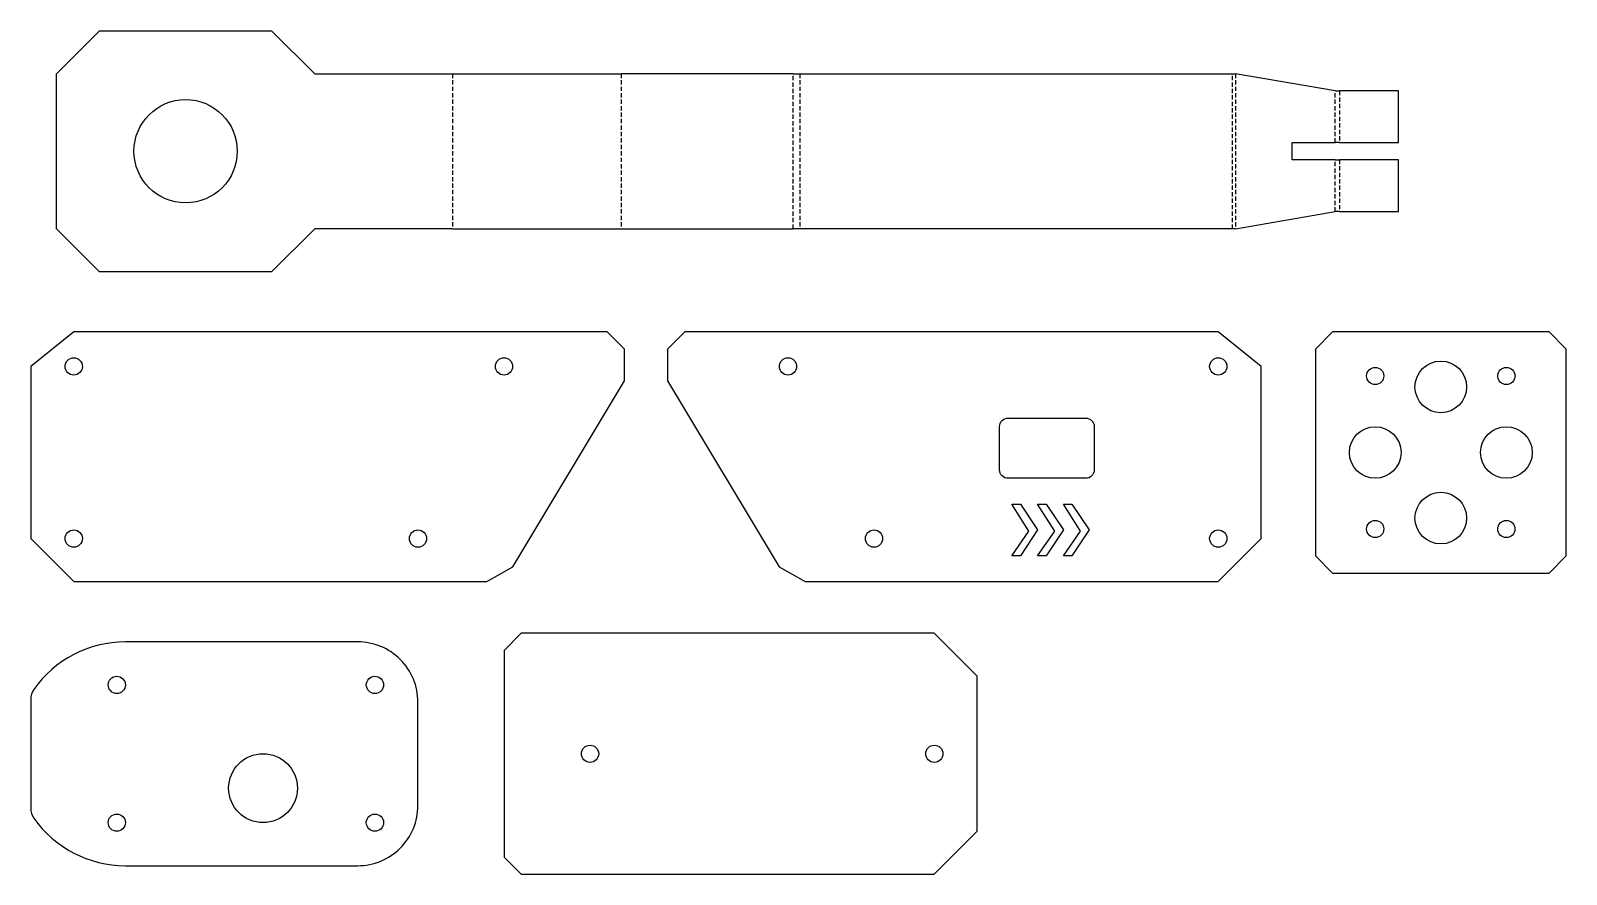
# Model space of a CAD drawing. Header units: millimetres. Extents: x 0 to 178, y -84 to 14.
import ezdxf

# ---------------------------------------------------------------- set-up
doc = ezdxf.new("R2010")
doc.units = ezdxf.units.MM
doc.linetypes.add('DASHED', pattern=[0.75, 0.5, -0.25])
doc.layers.get('0').update_dxf_attribs({"linetype": 'CONTINUOUS'})

msp = doc.modelspace()

# ---------------------------------------------------------------- linework, layer by layer
for p, q in [((3, 9), (8, 14)), ((8, 14), (28, 14)), ((28, 14), (33, 9)), ((3, -9), (3, 9)), ((33, 9), (49, 9)), ((49, 9), (68.62, 9)), ((88.59, 9), (68.62, 9)), ((88.59, 9), (89.38, 9)), ((89.38, 9), (139.66, 9)), ((139.66, 9), (139.99, 9)), ((151.58, 7), (139.99, 9)), ((151.58, 7), (152.08, 7)), ((158.94, 7), (152.08, 7)), ((158.94, 1), (158.94, 7)), ((146.58, 1), (151.58, 1)), ((146.58, -1), (146.58, 1)), ((152.08, 1), (151.58, 1)), ((152.08, 1), (158.94, 1)), ((151.58, -1), (146.58, -1)), ((151.58, -1), (152.08, -1)), ((158.94, -1), (152.08, -1)), ((158.94, -7), (158.94, -1)), ((139.99, -9), (151.58, -7)), ((152.08, -7), (151.58, -7)), ((152.08, -7), (158.94, -7)), ((8, -14), (3, -9)), ((33, -9), (28, -14)), ((49, -9), (33, -9)), ((49, -9), (68.62, -9)), ((68.62, -9), (88.59, -9)), ((89.38, -9), (88.59, -9)), ((139.66, -9), (89.38, -9)), ((139.99, -9), (139.66, -9)), ((28, -14), (8, -14))]:
    msp.add_line(p, q)
at = {"linetype": 'DASHED'}
for p, q in [((49, 9), (49, -9)), ((68.62, 9), (68.62, -9)), ((68.62, 9), (68.62, -9)), ((88.59, -9), (88.59, 9)), ((88.59, -9), (88.59, 9)), ((89.38, 9), (89.38, -9)), ((139.66, -9), (139.66, 9)), ((139.99, 9), (139.99, -9)), ((139.99, 9), (139.99, -9)), ((151.58, 1), (151.58, 7)), ((152.08, 7), (152.08, 1)), ((152.08, 7), (152.08, 1)), ((151.58, -7), (151.58, -1)), ((152.08, -1), (152.08, -7)), ((152.08, -1), (152.08, -7))]:
    msp.add_line(p, q, dxfattribs=at)
for points in [[(53, -50), (56.03, -48.29), (69, -26.67), (69, -23), (67, -21), (5, -21), (0, -25), (0, -45), (5, -50)], [(74, -26.67), (86.97, -48.29), (90, -50), (138, -50), (143, -45), (143, -25), (138, -21), (76, -21), (74, -23)], [(176.44, -21), (151.29, -21), (149.29, -23), (149.29, -47), (151.29, -49), (176.44, -49), (178.44, -47), (178.44, -23)], [(114, -41), (115, -41), (117, -44), (115, -47), (114, -47), (116, -44.14)], [(118, -41), (120, -44), (118, -47), (117, -47), (119, -44.14), (117, -41)], [(122, -44.14), (120, -41), (121, -41), (123, -44), (121, -47), (120, -47)], [(55, -58), (55, -82), (57, -84), (105, -84), (110, -79), (110, -61), (105, -56), (57, -56)]]:
    msp.add_lwpolyline(points, close=True)
for points in [[(113.58, -31), (122.58, -31, -0.414214), (123.58, -32), (123.58, -37, -0.414214), (122.58, -38), (113.58, -38, -0.414214), (112.58, -37), (112.58, -32, -0.414214)], [(38, -83, 0.414214), (45, -76), (45, -64, 0.414214), (38, -57), (11, -57, 0.244224), (0.36, -62.53, 0.154347), (0, -63.68), (0, -76.32, 0.154347), (0.36, -77.47, 0.244277), (11, -83)]]:
    msp.add_lwpolyline(points, format="xyb", close=True)
for centre, radius in [((18, 0), 6), ((5, -25), 1), ((55, -25), 1), ((88, -25), 1), ((138, -25), 1), ((163.86, -27.38), 3), ((156.24, -26.11), 1), ((171.48, -26.11), 1), ((156.24, -35), 3), ((171.48, -35), 3), ((163.86, -42.62), 3), ((5, -45), 1), ((45, -45), 1), ((98, -45), 1), ((138, -45), 1), ((156.24, -43.89), 1), ((171.48, -43.89), 1), ((10, -62), 1), ((40, -62), 1), ((65, -70), 1), ((105, -70), 1), ((27, -74), 4), ((10, -78), 1), ((40, -78), 1)]:
    msp.add_circle(centre, radius)

doc.saveas('drawing.dxf')
